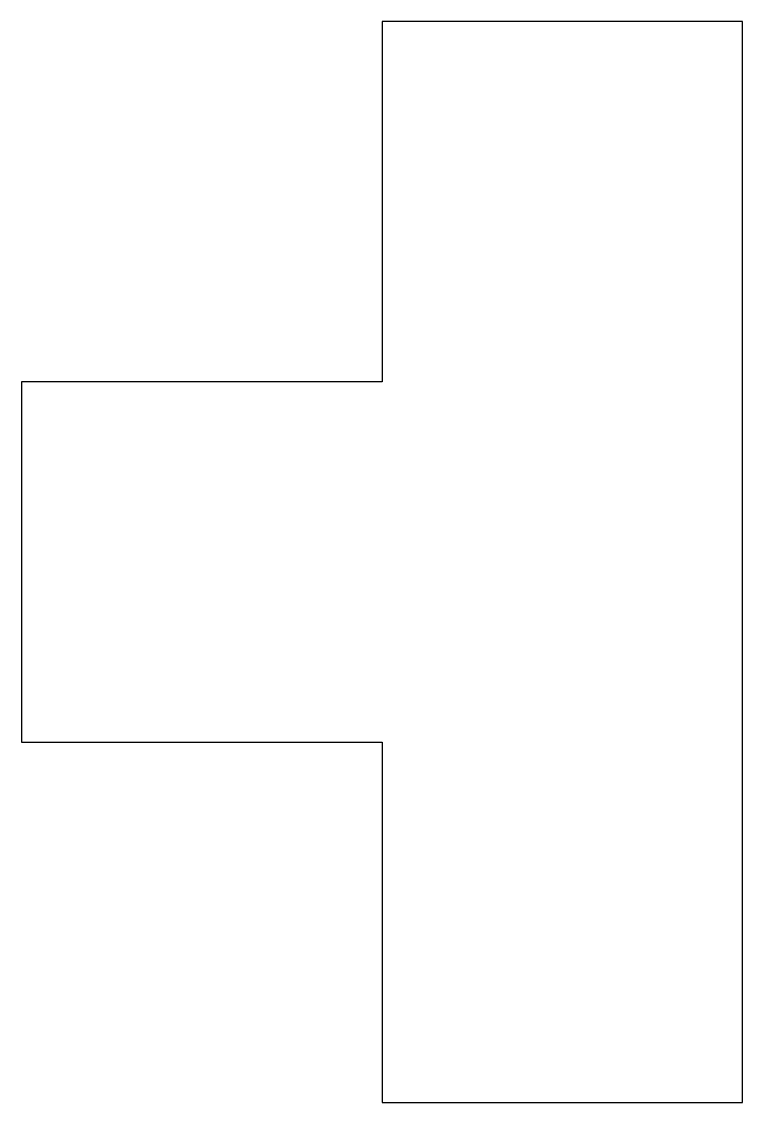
# Model space of a CAD drawing. Header units: metres. Extents: x 6000 to 8000, y 2000 to 5000.
import ezdxf

# ---------------------------------------------------------------- set-up
doc = ezdxf.new("R2010")
doc.units = ezdxf.units.M

msp = doc.modelspace()

# ---------------------------------------------------------------- linework, layer by layer
at = {"layer": 'All_Rooms'}
msp.add_lwpolyline([(7000, 3000), (7000, 2000), (8000, 2000), (8000, 5000), (7000, 5000), (7000, 4000), (6000, 4000), (6000, 3000)], close=True, dxfattribs=at)

doc.saveas('drawing.dxf')
